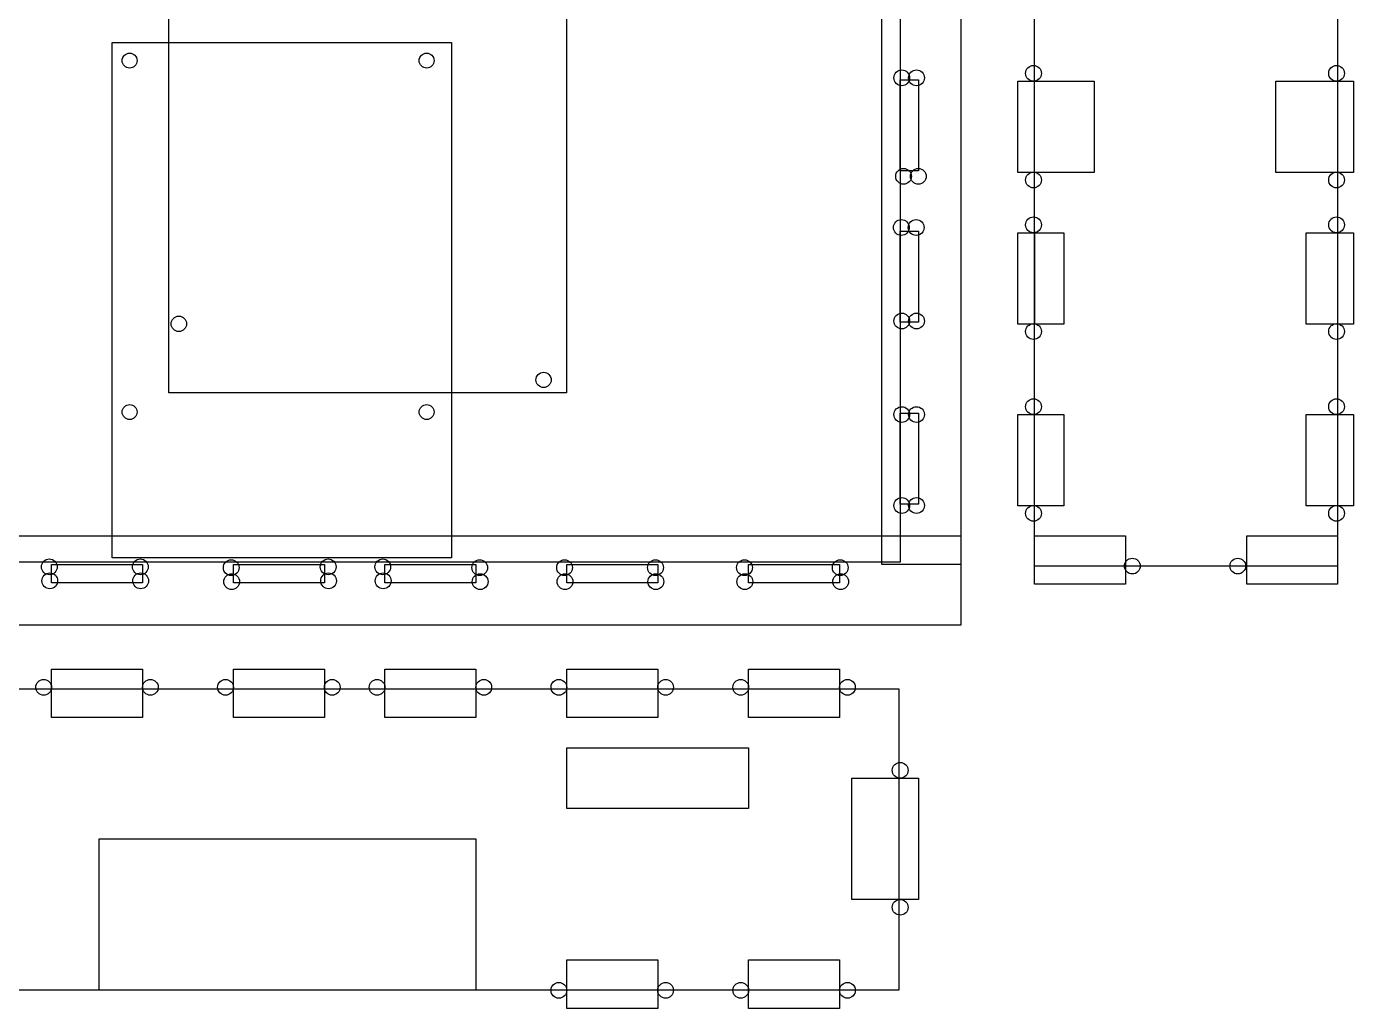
# Model space of a CAD drawing. Extents: x 37 to 368, y 10 to 598.
# Drawn here: x 148.9 to 367.8, y 332 to 494 of the extents above; entities that cross this region are included whole.
import ezdxf

# ---------------------------------------------------------------- set-up
doc = ezdxf.new("R2010")
doc.units = 0
doc.layers.add('Layer_1', color=7, linetype='CONTINUOUS')

msp = doc.modelspace()

# ---------------------------------------------------------------- linework, layer by layer
at = {"layer": 'Layer_1', "color": 7}
for points in [[(113.412044, 525.239993), (292.999998, 525.239993), (292.999998, 405.652046), (113.412044, 405.652046), (113.412044, 525.239993)], [(172.355544, 524.111104), (237.955545, 524.111104), (237.955545, 433.611107), (172.355544, 433.611107), (172.355544, 524.111104)], [(290.000013, 525.239993), (302.999975, 525.239993), (302.999975, 405.239988), (290.000013, 405.239988), (290.000013, 525.239993)], [(315.177763, 524.999974), (365.177764, 524.999974), (365.177764, 404.999977), (315.177763, 404.999977), (315.177763, 524.999974)], [(162.99999, 491.368865), (218.999991, 491.368865), (218.999991, 406.368868), (162.99999, 406.368868), (162.99999, 491.368865)], [(167.107934, 488.414986), (167.107934, 488.414986)], [(216.107932, 488.414986), (216.107932, 488.414986)], [(316.301535, 486.301526), (316.301535, 486.301526)], [(366.301528, 486.301526), (366.301528, 486.301526)], [(293.000007, 485.239989), (296.000007, 485.239989), (296.000007, 470.239989), (293.000007, 470.239989), (293.000007, 485.239989)], [(294.564443, 485.564435), (294.564443, 485.564435)], [(296.999999, 485.564435), (296.999999, 485.564435)], [(312.38904, 484.999987), (324.999992, 484.999987), (324.999992, 469.929033), (312.38904, 469.929033), (312.38904, 484.999987)], [(354.999996, 484.999987), (367.788739, 484.999987), (367.788739, 469.929033), (354.999996, 469.929033), (354.999996, 484.999987)], [(294.865981, 469.301526), (294.865981, 469.301526)], [(297.301536, 469.301526), (297.301536, 469.301526)], [(316.301535, 468.698457), (316.301535, 468.698457)], [(366.301528, 468.698457), (366.301528, 468.698457)], [(293.000007, 460.239982), (296.000007, 460.239982), (296.000007, 445.239982), (293.000007, 445.239982), (293.000007, 460.239982)], [(294.501536, 460.865972), (294.501536, 460.865972)], [(296.937091, 460.865972), (296.937091, 460.865972)], [(312.38904, 459.99998), (315.177772, 459.99998), (315.177772, 444.929027), (312.38904, 444.929027), (312.38904, 459.99998)], [(312.38904, 459.99998), (320, 459.99998), (320, 444.929027), (312.38904, 444.929027), (312.38904, 459.99998)], [(316.301535, 461.301528), (316.301535, 461.301528)], [(360.000014, 459.999997), (367.788757, 459.999997), (367.788757, 444.929044), (360.000014, 444.929044), (360.000014, 459.999997)], [(366.301528, 461.301528), (366.301528, 461.301528)], [(175.256407, 444.968987), (175.256407, 444.968987)], [(294.564443, 445.435548), (294.564443, 445.435548)], [(296.999999, 445.435548), (296.999999, 445.435548)], [(316.301535, 443.698456), (316.301535, 443.698456)], [(366.301528, 443.698456), (366.301528, 443.698456)], [(235.431758, 435.714987), (235.431758, 435.714987)], [(316.301535, 431.301526), (316.301535, 431.301526)], [(366.301528, 431.301526), (366.301528, 431.301526)], [(167.107934, 430.414986), (167.107934, 430.414986)], [(216.107932, 430.414986), (216.107932, 430.414986)], [(293.000007, 430.239988), (296.000007, 430.239988), (296.000007, 415.239989), (293.000007, 415.239989), (293.000007, 430.239988)], [(294.564443, 429.99999), (294.564443, 429.99999)], [(296.999999, 429.99999), (296.999999, 429.99999)], [(312.38904, 429.999984), (320, 429.999984), (320, 414.92903), (312.38904, 414.92903), (312.38904, 429.999984)], [(360.000014, 429.999992), (367.788757, 429.999992), (367.788757, 414.929039), (360.000014, 414.929039), (360.000014, 429.999992)], [(294.564443, 414.999992), (294.564443, 414.999992)], [(296.999999, 414.999992), (296.999999, 414.999992)], [(316.301535, 413.698457), (316.301535, 413.698457)], [(366.301528, 413.698457), (366.301528, 413.698457)], [(102.999992, 409.99999), (302.999998, 409.99999), (302.999998, 395.239988), (102.999992, 395.239988), (102.999992, 409.99999)], [(315.177763, 409.99999), (330.177762, 409.99999), (330.177762, 401.999985), (315.177763, 401.999985), (315.177763, 409.99999)], [(350.177777, 409.99999), (365.177777, 409.99999), (365.177777, 401.999985), (350.177777, 401.999985), (350.177777, 409.99999)], [(152.999999, 405.239988), (167.999998, 405.239988), (167.999998, 402.239988), (152.999999, 402.239988), (152.999999, 405.239988)], [(182.999992, 405.239988), (197.999992, 405.239988), (197.999992, 402.239988), (182.999992, 402.239988), (182.999992, 405.239988)], [(207.999999, 405.239988), (222.999998, 405.239988), (222.999998, 402.239988), (207.999999, 402.239988), (207.999999, 405.239988)], [(237.999995, 405.239988), (252.999995, 405.239988), (252.999995, 402.239988), (237.999995, 402.239988), (237.999995, 405.239988)], [(267.999989, 405.239988), (282.999989, 405.239988), (282.999989, 402.239988), (267.999989, 402.239988), (267.999989, 405.239988)], [(153.936999, 404.865973), (153.936999, 404.865973)], [(168.937, 404.865973), (168.937, 404.865973)], [(183.936998, 404.737083), (183.936998, 404.737083)], [(199.937, 404.865973), (199.937, 404.865973)], [(208.936999, 404.865973), (208.936999, 404.865973)], [(224.936998, 404.737083), (224.936998, 404.737083)], [(238.936998, 404.737083), (238.936998, 404.737083)], [(253.936999, 404.737083), (253.936999, 404.737083)], [(268.612555, 404.737083), (268.612555, 404.737083)], [(284.416999, 404.737083), (284.416999, 404.737083)], [(332.603071, 404.999992), (332.603071, 404.999992)], [(350.000005, 404.999992), (350.000005, 404.999992)], [(153.999999, 402.564437), (153.999999, 402.564437)], [(169.000001, 402.564437), (169.000001, 402.564437)], [(183.999999, 402.435546), (183.999999, 402.435546)], [(200.000001, 402.564437), (200.000001, 402.564437)], [(209, 402.564437), (209, 402.564437)], [(224.999999, 402.435546), (224.999999, 402.435546)], [(238.999999, 402.435546), (238.999999, 402.435546)], [(254, 402.435546), (254, 402.435546)], [(268.675555, 402.435546), (268.675555, 402.435546)], [(284.48, 402.435546), (284.48, 402.435546)], [(152.999982, 388), (167.999981, 388), (167.999981, 379.999987), (152.999982, 379.999987), (152.999982, 388)], [(182.999992, 388), (197.999992, 388), (197.999992, 379.999987), (182.999992, 379.999987), (182.999992, 388)], [(207.999982, 387.99998), (222.999982, 387.99998), (222.999982, 379.999984), (207.999982, 379.999984), (207.999982, 387.99998)], [(237.999978, 388), (252.999978, 388), (252.999978, 379.999987), (237.999978, 379.999987), (237.999978, 388)], [(267.999989, 388), (282.999989, 388), (282.999989, 379.999987), (267.999989, 379.999987), (267.999989, 388)], [(112.999994, 384.759818), (292.759805, 384.759818), (292.759805, 334.999999), (112.999994, 334.999999), (112.999994, 384.759818)], [(152.999999, 384.99999), (152.999999, 384.99999)], [(170.603071, 384.99999), (170.603071, 384.99999)], [(183.000001, 384.99999), (183.000001, 384.99999)], [(200.60307, 384.99999), (200.60307, 384.99999)], [(207.999999, 384.99999), (207.999999, 384.99999)], [(225.603071, 384.99999), (225.603071, 384.99999)], [(238.000001, 384.99999), (238.000001, 384.99999)], [(255.60307, 384.99999), (255.60307, 384.99999)], [(268, 384.99999), (268, 384.99999)], [(285.603069, 384.99999), (285.603069, 384.99999)], [(237.999995, 374.999992), (267.999995, 374.999992), (267.999995, 364.999992), (237.999995, 364.999992), (237.999995, 374.999992)], [(284.999994, 369.999985), (295.999992, 369.999985), (295.999992, 349.999985), (284.999994, 349.999985), (284.999994, 369.999985)], [(294.301536, 371.301527), (294.301536, 371.301527)], [(160.822225, 359.999986), (223.000006, 359.999986), (223.000006, 334.999985), (160.822225, 334.999985), (160.822225, 359.999986)], [(294.301536, 348.698457), (294.301536, 348.698457)], [(237.999995, 339.999992), (252.999995, 339.999992), (252.999995, 331.999987), (237.999995, 331.999987), (237.999995, 339.999992)], [(267.999989, 339.999992), (282.999989, 339.999992), (282.999989, 331.999987), (267.999989, 331.999987), (267.999989, 339.999992)], [(238.000001, 334.999991), (238.000001, 334.999991)], [(255.60307, 334.999991), (255.60307, 334.999991)], [(268, 334.999991), (268, 334.999991)], [(285.603069, 334.999991), (285.603069, 334.999991)]]:
    msp.add_lwpolyline(points, close=True, dxfattribs=at)
for points in [[(164.642043, 488.414986), (164.642043, 489.095922), (165.194054, 489.64793), (165.874988, 489.64793)], [(165.874988, 487.182042), (165.194054, 487.182042), (164.642043, 487.73405), (164.642043, 488.414986)], [(165.874988, 489.64793), (166.555923, 489.64793), (167.107934, 489.095922), (167.107934, 488.414986)], [(167.107934, 488.414986), (167.107934, 487.73405), (166.555923, 487.182042), (165.874988, 487.182042)], [(213.642042, 488.414986), (213.642042, 489.095922), (214.194052, 489.64793), (214.874987, 489.64793)], [(214.874987, 487.182042), (214.194052, 487.182042), (213.642042, 487.73405), (213.642042, 488.414986)], [(214.874987, 489.64793), (215.555922, 489.64793), (216.107932, 489.095922), (216.107932, 488.414986)], [(216.107932, 488.414986), (216.107932, 487.73405), (215.555922, 487.182042), (214.874987, 487.182042)], [(291.961373, 485.564435), (291.961373, 486.283253), (292.54409, 486.86597), (293.262907, 486.86597)], [(293.262907, 486.86597), (293.981726, 486.86597), (294.564443, 486.283253), (294.564443, 485.564435)], [(294.396928, 485.564435), (294.396928, 486.283253), (294.979645, 486.86597), (295.698463, 486.86597)], [(295.698463, 486.86597), (296.417281, 486.86597), (296.999999, 486.283253), (296.999999, 485.564435)], [(313.698464, 486.301526), (313.698464, 487.020344), (314.281182, 487.603061), (314.999999, 487.603061)], [(314.999999, 484.99999), (314.281182, 484.99999), (313.698464, 485.582708), (313.698464, 486.301526)], [(314.999999, 487.603061), (315.718818, 487.603061), (316.301535, 487.020344), (316.301535, 486.301526)], [(316.301535, 486.301526), (316.301535, 485.582708), (315.718818, 484.99999), (314.999999, 484.99999)], [(363.698458, 486.301526), (363.698458, 487.020344), (364.281175, 487.603061), (364.999992, 487.603061)], [(364.999992, 484.99999), (364.281175, 484.99999), (363.698458, 485.582708), (363.698458, 486.301526)], [(364.999992, 487.603061), (365.718811, 487.603061), (366.301528, 487.020344), (366.301528, 486.301526)], [(366.301528, 486.301526), (366.301528, 485.582708), (365.718811, 484.99999), (364.999992, 484.99999)], [(293.262907, 484.262899), (292.54409, 484.262899), (291.961373, 484.845617), (291.961373, 485.564435)], [(294.564443, 485.564435), (294.564443, 484.845617), (293.981726, 484.262899), (293.262907, 484.262899)], [(295.698463, 484.262899), (294.979645, 484.262899), (294.396928, 484.845617), (294.396928, 485.564435)], [(296.999999, 485.564435), (296.999999, 484.845617), (296.417281, 484.262899), (295.698463, 484.262899)], [(292.262911, 469.301526), (292.262911, 470.020344), (292.845628, 470.603062), (293.564445, 470.603062)], [(293.564445, 467.999991), (292.845628, 467.999991), (292.262911, 468.582708), (292.262911, 469.301526)], [(293.564445, 470.603062), (294.283264, 470.603062), (294.865981, 470.020344), (294.865981, 469.301526)], [(294.865981, 469.301526), (294.865981, 468.582708), (294.283264, 467.999991), (293.564445, 467.999991)], [(294.698466, 469.301526), (294.698466, 470.020344), (295.281183, 470.603062), (296, 470.603062)], [(296, 467.999991), (295.281183, 467.999991), (294.698466, 468.582708), (294.698466, 469.301526)], [(296, 470.603062), (296.718819, 470.603062), (297.301536, 470.020344), (297.301536, 469.301526)], [(297.301536, 469.301526), (297.301536, 468.582708), (296.718819, 467.999991), (296, 467.999991)], [(313.698464, 468.698457), (313.698464, 469.417275), (314.281182, 469.999992), (314.999999, 469.999992)], [(314.999999, 467.396921), (314.281182, 467.396921), (313.698464, 467.979638), (313.698464, 468.698457)], [(314.999999, 469.999992), (315.718818, 469.999992), (316.301535, 469.417275), (316.301535, 468.698457)], [(316.301535, 468.698457), (316.301535, 467.979638), (315.718818, 467.396921), (314.999999, 467.396921)], [(363.698458, 468.698457), (363.698458, 469.417275), (364.281175, 469.999992), (364.999992, 469.999992)], [(364.999992, 467.396921), (364.281175, 467.396921), (363.698458, 467.979638), (363.698458, 468.698457)], [(364.999992, 469.999992), (365.718811, 469.999992), (366.301528, 469.417275), (366.301528, 468.698457)], [(366.301528, 468.698457), (366.301528, 467.979638), (365.718811, 467.396921), (364.999992, 467.396921)], [(291.898466, 460.865972), (291.898466, 461.58479), (292.481183, 462.167507), (293.2, 462.167507)], [(293.2, 462.167507), (293.918819, 462.167507), (294.501536, 461.58479), (294.501536, 460.865972)], [(294.334021, 460.865972), (294.334021, 461.58479), (294.916738, 462.167507), (295.635555, 462.167507)], [(295.635555, 462.167507), (296.354374, 462.167507), (296.937091, 461.58479), (296.937091, 460.865972)], [(313.698464, 461.301528), (313.698464, 462.020346), (314.281182, 462.603063), (314.999999, 462.603063)], [(314.999999, 462.603063), (315.718818, 462.603063), (316.301535, 462.020346), (316.301535, 461.301528)], [(363.698458, 461.301528), (363.698458, 462.020346), (364.281175, 462.603063), (364.999992, 462.603063)], [(364.999992, 462.603063), (365.718811, 462.603063), (366.301528, 462.020346), (366.301528, 461.301528)], [(293.2, 459.564436), (292.481183, 459.564436), (291.898466, 460.147153), (291.898466, 460.865972)], [(294.501536, 460.865972), (294.501536, 460.147153), (293.918819, 459.564436), (293.2, 459.564436)], [(295.635555, 459.564436), (294.916738, 459.564436), (294.334021, 460.147153), (294.334021, 460.865972)], [(296.937091, 460.865972), (296.937091, 460.147153), (296.354374, 459.564436), (295.635555, 459.564436)], [(314.999999, 459.999992), (314.281182, 459.999992), (313.698464, 460.58271), (313.698464, 461.301528)], [(316.301535, 461.301528), (316.301535, 460.58271), (315.718818, 459.999992), (314.999999, 459.999992)], [(364.999992, 459.999992), (364.281175, 459.999992), (363.698458, 460.58271), (363.698458, 461.301528)], [(366.301528, 461.301528), (366.301528, 460.58271), (365.718811, 459.999992), (364.999992, 459.999992)], [(291.961373, 445.435548), (291.961373, 446.154366), (292.54409, 446.737083), (293.262907, 446.737083)], [(293.262907, 446.737083), (293.981726, 446.737083), (294.564443, 446.154366), (294.564443, 445.435548)], [(294.396928, 445.435548), (294.396928, 446.154366), (294.979645, 446.737083), (295.698463, 446.737083)], [(295.698463, 446.737083), (296.417281, 446.737083), (296.999999, 446.154366), (296.999999, 445.435548)], [(172.713573, 444.968987), (172.713573, 445.671171), (173.282807, 446.240404), (173.984989, 446.240404)], [(173.984989, 443.697571), (173.282807, 443.697571), (172.713573, 444.266804), (172.713573, 444.968987)], [(173.984989, 446.240404), (174.687174, 446.240404), (175.256407, 445.671171), (175.256407, 444.968987)], [(175.256407, 444.968987), (175.256407, 444.266804), (174.687174, 443.697571), (173.984989, 443.697571)], [(293.262907, 444.134012), (292.54409, 444.134012), (291.961373, 444.716729), (291.961373, 445.435548)], [(294.564443, 445.435548), (294.564443, 444.716729), (293.981726, 444.134012), (293.262907, 444.134012)], [(295.698463, 444.134012), (294.979645, 444.134012), (294.396928, 444.716729), (294.396928, 445.435548)], [(296.999999, 445.435548), (296.999999, 444.716729), (296.417281, 444.134012), (295.698463, 444.134012)], [(313.698464, 443.698456), (313.698464, 444.417274), (314.281182, 444.999991), (314.999999, 444.999991)], [(314.999999, 444.999991), (315.718818, 444.999991), (316.301535, 444.417274), (316.301535, 443.698456)], [(363.698458, 443.698456), (363.698458, 444.417274), (364.281175, 444.999991), (364.999992, 444.999991)], [(364.999992, 444.999991), (365.718811, 444.999991), (366.301528, 444.417274), (366.301528, 443.698456)], [(314.999999, 442.39692), (314.281182, 442.39692), (313.698464, 442.979638), (313.698464, 443.698456)], [(316.301535, 443.698456), (316.301535, 442.979638), (315.718818, 442.39692), (314.999999, 442.39692)], [(364.999992, 442.39692), (364.281175, 442.39692), (363.698458, 442.979638), (363.698458, 443.698456)], [(366.301528, 443.698456), (366.301528, 442.979638), (365.718811, 442.39692), (364.999992, 442.39692)], [(232.918217, 435.714987), (232.918217, 436.409081), (233.480893, 436.971757), (234.174988, 436.971757)], [(234.174988, 434.458216), (233.480893, 434.458216), (232.918217, 435.020892), (232.918217, 435.714987)], [(234.174988, 436.971757), (234.869085, 436.971757), (235.431758, 436.409081), (235.431758, 435.714987)], [(235.431758, 435.714987), (235.431758, 435.020892), (234.869085, 434.458216), (234.174988, 434.458216)], [(164.642043, 430.414986), (164.642043, 431.095922), (165.194054, 431.647931), (165.874988, 431.647931)], [(165.874988, 431.647931), (166.555923, 431.647931), (167.107934, 431.095922), (167.107934, 430.414986)], [(213.642042, 430.414986), (213.642042, 431.095922), (214.194052, 431.647931), (214.874987, 431.647931)], [(214.874987, 431.647931), (215.555922, 431.647931), (216.107932, 431.095922), (216.107932, 430.414986)], [(291.961373, 429.99999), (291.961373, 430.718809), (292.54409, 431.301526), (293.262907, 431.301526)], [(293.262907, 431.301526), (293.981726, 431.301526), (294.564443, 430.718809), (294.564443, 429.99999)], [(294.396928, 429.99999), (294.396928, 430.718809), (294.979645, 431.301526), (295.698463, 431.301526)], [(295.698463, 431.301526), (296.417281, 431.301526), (296.999999, 430.718809), (296.999999, 429.99999)], [(313.698464, 431.301526), (313.698464, 432.020344), (314.281182, 432.603061), (314.999999, 432.603061)], [(314.999999, 429.99999), (314.281182, 429.99999), (313.698464, 430.582708), (313.698464, 431.301526)], [(314.999999, 432.603061), (315.718818, 432.603061), (316.301535, 432.020344), (316.301535, 431.301526)], [(316.301535, 431.301526), (316.301535, 430.582708), (315.718818, 429.99999), (314.999999, 429.99999)], [(363.698458, 431.301526), (363.698458, 432.020344), (364.281175, 432.603061), (364.999992, 432.603061)], [(364.999992, 429.99999), (364.281175, 429.99999), (363.698458, 430.582708), (363.698458, 431.301526)], [(364.999992, 432.603061), (365.718811, 432.603061), (366.301528, 432.020344), (366.301528, 431.301526)], [(366.301528, 431.301526), (366.301528, 430.582708), (365.718811, 429.99999), (364.999992, 429.99999)], [(165.874988, 429.182042), (165.194054, 429.182042), (164.642043, 429.734051), (164.642043, 430.414986)], [(167.107934, 430.414986), (167.107934, 429.734051), (166.555923, 429.182042), (165.874988, 429.182042)], [(214.874987, 429.182042), (214.194052, 429.182042), (213.642042, 429.734051), (213.642042, 430.414986)], [(216.107932, 430.414986), (216.107932, 429.734051), (215.555922, 429.182042), (214.874987, 429.182042)], [(293.262907, 428.698455), (292.54409, 428.698455), (291.961373, 429.281172), (291.961373, 429.99999)], [(294.564443, 429.99999), (294.564443, 429.281172), (293.981726, 428.698455), (293.262907, 428.698455)], [(295.698463, 428.698455), (294.979645, 428.698455), (294.396928, 429.281172), (294.396928, 429.99999)], [(296.999999, 429.99999), (296.999999, 429.281172), (296.417281, 428.698455), (295.698463, 428.698455)], [(291.961373, 414.999992), (291.961373, 415.71881), (292.54409, 416.301528), (293.262907, 416.301528)], [(293.262907, 416.301528), (293.981726, 416.301528), (294.564443, 415.71881), (294.564443, 414.999992)], [(294.396928, 414.999992), (294.396928, 415.71881), (294.979645, 416.301528), (295.698463, 416.301528)], [(295.698463, 416.301528), (296.417281, 416.301528), (296.999999, 415.71881), (296.999999, 414.999992)], [(293.262907, 413.698457), (292.54409, 413.698457), (291.961373, 414.281174), (291.961373, 414.999992)], [(294.564443, 414.999992), (294.564443, 414.281174), (293.981726, 413.698457), (293.262907, 413.698457)], [(295.698463, 413.698457), (294.979645, 413.698457), (294.396928, 414.281174), (294.396928, 414.999992)], [(296.999999, 414.999992), (296.999999, 414.281174), (296.417281, 413.698457), (295.698463, 413.698457)], [(313.698464, 413.698457), (313.698464, 414.417275), (314.281182, 414.999992), (314.999999, 414.999992)], [(314.999999, 414.999992), (315.718818, 414.999992), (316.301535, 414.417275), (316.301535, 413.698457)], [(363.698458, 413.698457), (363.698458, 414.417275), (364.281175, 414.999992), (364.999992, 414.999992)], [(364.999992, 414.999992), (365.718811, 414.999992), (366.301528, 414.417275), (366.301528, 413.698457)], [(314.999999, 412.396921), (314.281182, 412.396921), (313.698464, 412.979638), (313.698464, 413.698457)], [(316.301535, 413.698457), (316.301535, 412.979638), (315.718818, 412.396921), (314.999999, 412.396921)], [(364.999992, 412.396921), (364.281175, 412.396921), (363.698458, 412.979638), (363.698458, 413.698457)], [(366.301528, 413.698457), (366.301528, 412.979638), (365.718811, 412.396921), (364.999992, 412.396921)], [(151.333929, 404.865973), (151.333929, 405.584792), (151.916646, 406.167509), (152.635463, 406.167509)], [(152.635463, 406.167509), (153.354282, 406.167509), (153.936999, 405.584792), (153.936999, 404.865973)], [(166.33393, 404.865973), (166.33393, 405.584792), (166.916647, 406.167509), (167.635464, 406.167509)], [(167.635464, 406.167509), (168.354283, 406.167509), (168.937, 405.584792), (168.937, 404.865973)], [(181.333928, 404.737083), (181.333928, 405.455901), (181.916645, 406.038618), (182.635462, 406.038618)], [(182.635462, 406.038618), (183.354281, 406.038618), (183.936998, 405.455901), (183.936998, 404.737083)], [(197.33393, 404.865973), (197.33393, 405.584792), (197.916647, 406.167509), (198.635464, 406.167509)], [(198.635464, 406.167509), (199.354283, 406.167509), (199.937, 405.584792), (199.937, 404.865973)], [(206.333929, 404.865973), (206.333929, 405.584792), (206.916646, 406.167509), (207.635463, 406.167509)], [(207.635463, 406.167509), (208.354282, 406.167509), (208.936999, 405.584792), (208.936999, 404.865973)], [(222.333928, 404.737083), (222.333928, 405.455901), (222.916645, 406.038618), (223.635462, 406.038618)], [(223.635462, 406.038618), (224.354281, 406.038618), (224.936998, 405.455901), (224.936998, 404.737083)], [(236.333928, 404.737083), (236.333928, 405.455901), (236.916645, 406.038618), (237.635462, 406.038618)], [(237.635462, 406.038618), (238.354281, 406.038618), (238.936998, 405.455901), (238.936998, 404.737083)], [(251.333929, 404.737083), (251.333929, 405.455901), (251.916646, 406.038618), (252.635464, 406.038618)], [(252.635464, 406.038618), (253.354282, 406.038618), (253.936999, 405.455901), (253.936999, 404.737083)], [(266.009485, 404.737083), (266.009485, 405.455901), (266.592202, 406.038618), (267.311019, 406.038618)], [(267.311019, 406.038618), (268.029838, 406.038618), (268.612555, 405.455901), (268.612555, 404.737083)], [(281.813929, 404.737083), (281.813929, 405.455901), (282.396646, 406.038618), (283.115464, 406.038618)], [(283.115464, 406.038618), (283.834282, 406.038618), (284.416999, 405.455901), (284.416999, 404.737083)], [(330.000001, 404.999992), (330.000001, 405.718811), (330.582718, 406.301528), (331.301535, 406.301528)], [(331.301535, 406.301528), (332.020354, 406.301528), (332.603071, 405.718811), (332.603071, 404.999992)], [(347.396935, 404.999992), (347.396935, 405.718811), (347.979652, 406.301528), (348.69847, 406.301528)], [(348.69847, 406.301528), (349.417288, 406.301528), (350.000005, 405.718811), (350.000005, 404.999992)], [(152.635463, 403.564438), (151.916646, 403.564438), (151.333929, 404.147155), (151.333929, 404.865973)], [(151.396929, 402.564437), (151.396929, 403.283255), (151.979646, 403.865973), (152.698464, 403.865973)], [(153.936999, 404.865973), (153.936999, 404.147155), (153.354282, 403.564438), (152.635463, 403.564438)], [(152.698464, 403.865973), (153.417282, 403.865973), (153.999999, 403.283255), (153.999999, 402.564437)], [(167.635464, 403.564438), (166.916647, 403.564438), (166.33393, 404.147155), (166.33393, 404.865973)], [(166.39693, 402.564437), (166.39693, 403.283255), (166.979647, 403.865973), (167.698465, 403.865973)], [(168.937, 404.865973), (168.937, 404.147155), (168.354283, 403.564438), (167.635464, 403.564438)], [(167.698465, 403.865973), (168.417283, 403.865973), (169.000001, 403.283255), (169.000001, 402.564437)], [(182.635462, 403.435547), (181.916645, 403.435547), (181.333928, 404.018264), (181.333928, 404.737083)], [(181.396928, 402.435546), (181.396928, 403.154364), (181.979646, 403.737082), (182.698463, 403.737082)], [(183.936998, 404.737083), (183.936998, 404.018264), (183.354281, 403.435547), (182.635462, 403.435547)], [(182.698463, 403.737082), (183.417282, 403.737082), (183.999999, 403.154364), (183.999999, 402.435546)], [(198.635464, 403.564438), (197.916647, 403.564438), (197.33393, 404.147155), (197.33393, 404.865973)], [(197.39693, 402.564437), (197.39693, 403.283255), (197.979647, 403.865973), (198.698465, 403.865973)], [(199.937, 404.865973), (199.937, 404.147155), (199.354283, 403.564438), (198.635464, 403.564438)], [(198.698465, 403.865973), (199.417284, 403.865973), (200.000001, 403.283255), (200.000001, 402.564437)], [(207.635463, 403.564438), (206.916646, 403.564438), (206.333929, 404.147155), (206.333929, 404.865973)], [(206.396929, 402.564437), (206.396929, 403.283255), (206.979646, 403.865973), (207.698464, 403.865973)], [(208.936999, 404.865973), (208.936999, 404.147155), (208.354282, 403.564438), (207.635463, 403.564438)], [(207.698464, 403.865973), (208.417282, 403.865973), (209, 403.283255), (209, 402.564437)], [(223.635462, 403.435547), (222.916645, 403.435547), (222.333928, 404.018264), (222.333928, 404.737083)], [(222.396928, 402.435546), (222.396928, 403.154364), (222.979645, 403.737082), (223.698463, 403.737082)], [(224.936998, 404.737083), (224.936998, 404.018264), (224.354281, 403.435547), (223.635462, 403.435547)], [(223.698463, 403.737082), (224.417281, 403.737082), (224.999999, 403.154364), (224.999999, 402.435546)], [(237.635462, 403.435547), (236.916645, 403.435547), (236.333928, 404.018264), (236.333928, 404.737083)], [(236.396929, 402.435546), (236.396929, 403.154364), (236.979646, 403.737082), (237.698463, 403.737082)], [(238.936998, 404.737083), (238.936998, 404.018264), (238.354281, 403.435547), (237.635462, 403.435547)], [(237.698463, 403.737082), (238.417282, 403.737082), (238.999999, 403.154364), (238.999999, 402.435546)], [(252.635464, 403.435547), (251.916646, 403.435547), (251.333929, 404.018264), (251.333929, 404.737083)], [(251.39693, 402.435546), (251.39693, 403.154364), (251.979647, 403.737082), (252.698464, 403.737082)], [(253.936999, 404.737083), (253.936999, 404.018264), (253.354282, 403.435547), (252.635464, 403.435547)], [(252.698464, 403.737082), (253.417283, 403.737082), (254, 403.154364), (254, 402.435546)], [(267.311019, 403.435547), (266.592202, 403.435547), (266.009485, 404.018264), (266.009485, 404.737083)], [(266.072485, 402.435546), (266.072485, 403.154364), (266.655202, 403.737082), (267.37402, 403.737082)], [(268.612555, 404.737083), (268.612555, 404.018264), (268.029838, 403.435547), (267.311019, 403.435547)], [(267.37402, 403.737082), (268.092838, 403.737082), (268.675555, 403.154364), (268.675555, 402.435546)], [(283.115464, 403.435547), (282.396646, 403.435547), (281.813929, 404.018264), (281.813929, 404.737083)], [(281.87693, 402.435546), (281.87693, 403.154364), (282.459647, 403.737082), (283.178464, 403.737082)], [(284.416999, 404.737083), (284.416999, 404.018264), (283.834282, 403.435547), (283.115464, 403.435547)], [(283.178464, 403.737082), (283.897283, 403.737082), (284.48, 403.154364), (284.48, 402.435546)], [(331.301535, 403.698457), (330.582718, 403.698457), (330.000001, 404.281174), (330.000001, 404.999992)], [(332.603071, 404.999992), (332.603071, 404.281174), (332.020354, 403.698457), (331.301535, 403.698457)], [(348.69847, 403.698457), (347.979652, 403.698457), (347.396935, 404.281174), (347.396935, 404.999992)], [(350.000005, 404.999992), (350.000005, 404.281174), (349.417288, 403.698457), (348.69847, 403.698457)], [(152.698464, 401.262902), (151.979646, 401.262902), (151.396929, 401.845619), (151.396929, 402.564437)], [(153.999999, 402.564437), (153.999999, 401.845619), (153.417282, 401.262902), (152.698464, 401.262902)], [(167.698465, 401.262902), (166.979647, 401.262902), (166.39693, 401.845619), (166.39693, 402.564437)], [(169.000001, 402.564437), (169.000001, 401.845619), (168.417283, 401.262902), (167.698465, 401.262902)], [(182.698463, 401.134011), (181.979646, 401.134011), (181.396928, 401.716728), (181.396928, 402.435546)], [(183.999999, 402.435546), (183.999999, 401.716728), (183.417282, 401.134011), (182.698463, 401.134011)], [(198.698465, 401.262902), (197.979647, 401.262902), (197.39693, 401.845619), (197.39693, 402.564437)], [(200.000001, 402.564437), (200.000001, 401.845619), (199.417284, 401.262902), (198.698465, 401.262902)], [(207.698464, 401.262902), (206.979646, 401.262902), (206.396929, 401.845619), (206.396929, 402.564437)], [(209, 402.564437), (209, 401.845619), (208.417282, 401.262902), (207.698464, 401.262902)], [(223.698463, 401.134011), (222.979645, 401.134011), (222.396928, 401.716728), (222.396928, 402.435546)], [(224.999999, 402.435546), (224.999999, 401.716728), (224.417281, 401.134011), (223.698463, 401.134011)], [(237.698463, 401.134011), (236.979646, 401.134011), (236.396929, 401.716728), (236.396929, 402.435546)], [(238.999999, 402.435546), (238.999999, 401.716728), (238.417282, 401.134011), (237.698463, 401.134011)], [(252.698464, 401.134011), (251.979647, 401.134011), (251.39693, 401.716728), (251.39693, 402.435546)], [(254, 402.435546), (254, 401.716728), (253.417283, 401.134011), (252.698464, 401.134011)], [(267.37402, 401.134011), (266.655202, 401.134011), (266.072485, 401.716728), (266.072485, 402.435546)], [(268.675555, 402.435546), (268.675555, 401.716728), (268.092838, 401.134011), (267.37402, 401.134011)], [(283.178464, 401.134011), (282.459647, 401.134011), (281.87693, 401.716728), (281.87693, 402.435546)], [(284.48, 402.435546), (284.48, 401.716728), (283.897283, 401.134011), (283.178464, 401.134011)], [(150.396928, 384.99999), (150.396928, 385.718808), (150.979645, 386.301526), (151.698463, 386.301526)], [(151.698463, 386.301526), (152.417282, 386.301526), (152.999999, 385.718808), (152.999999, 384.99999)], [(168, 384.99999), (168, 385.718808), (168.582718, 386.301526), (169.301535, 386.301526)], [(169.301535, 386.301526), (170.020354, 386.301526), (170.603071, 385.718808), (170.603071, 384.99999)], [(180.39693, 384.99999), (180.39693, 385.718808), (180.979648, 386.301526), (181.698465, 386.301526)], [(181.698465, 386.301526), (182.417284, 386.301526), (183.000001, 385.718808), (183.000001, 384.99999)], [(198, 384.99999), (198, 385.718808), (198.582717, 386.301526), (199.301534, 386.301526)], [(199.301534, 386.301526), (200.020353, 386.301526), (200.60307, 385.718808), (200.60307, 384.99999)], [(205.396928, 384.99999), (205.396928, 385.718808), (205.979646, 386.301526), (206.698463, 386.301526)], [(206.698463, 386.301526), (207.417282, 386.301526), (207.999999, 385.718808), (207.999999, 384.99999)], [(223.000001, 384.99999), (223.000001, 385.718808), (223.582718, 386.301526), (224.301535, 386.301526)], [(224.301535, 386.301526), (225.020354, 386.301526), (225.603071, 385.718808), (225.603071, 384.99999)], [(235.396931, 384.99999), (235.396931, 385.718808), (235.979648, 386.301526), (236.698465, 386.301526)], [(236.698465, 386.301526), (237.417284, 386.301526), (238.000001, 385.718808), (238.000001, 384.99999)], [(253, 384.99999), (253, 385.718808), (253.582717, 386.301526), (254.301534, 386.301526)], [(254.301534, 386.301526), (255.020353, 386.301526), (255.60307, 385.718808), (255.60307, 384.99999)], [(265.39693, 384.99999), (265.39693, 385.718808), (265.979647, 386.301526), (266.698464, 386.301526)], [(266.698464, 386.301526), (267.417283, 386.301526), (268, 385.718808), (268, 384.99999)], [(282.999999, 384.99999), (282.999999, 385.718808), (283.582716, 386.301526), (284.301533, 386.301526)], [(284.301533, 386.301526), (285.020352, 386.301526), (285.603069, 385.718808), (285.603069, 384.99999)], [(151.698463, 383.698454), (150.979645, 383.698454), (150.396928, 384.281172), (150.396928, 384.99999)], [(152.999999, 384.99999), (152.999999, 384.281172), (152.417282, 383.698454), (151.698463, 383.698454)], [(169.301535, 383.698454), (168.582718, 383.698454), (168, 384.281172), (168, 384.99999)], [(170.603071, 384.99999), (170.603071, 384.281172), (170.020354, 383.698454), (169.301535, 383.698454)], [(181.698465, 383.698454), (180.979648, 383.698454), (180.39693, 384.281172), (180.39693, 384.99999)], [(183.000001, 384.99999), (183.000001, 384.281172), (182.417284, 383.698454), (181.698465, 383.698454)], [(199.301534, 383.698454), (198.582717, 383.698454), (198, 384.281172), (198, 384.99999)], [(200.60307, 384.99999), (200.60307, 384.281172), (200.020353, 383.698454), (199.301534, 383.698454)], [(206.698463, 383.698454), (205.979646, 383.698454), (205.396928, 384.281172), (205.396928, 384.99999)], [(207.999999, 384.99999), (207.999999, 384.281172), (207.417282, 383.698454), (206.698463, 383.698454)], [(224.301535, 383.698454), (223.582718, 383.698454), (223.000001, 384.281172), (223.000001, 384.99999)], [(225.603071, 384.99999), (225.603071, 384.281172), (225.020354, 383.698454), (224.301535, 383.698454)], [(236.698465, 383.698454), (235.979648, 383.698454), (235.396931, 384.281172), (235.396931, 384.99999)], [(238.000001, 384.99999), (238.000001, 384.281172), (237.417284, 383.698454), (236.698465, 383.698454)], [(254.301534, 383.698454), (253.582717, 383.698454), (253, 384.281172), (253, 384.99999)], [(255.60307, 384.99999), (255.60307, 384.281172), (255.020353, 383.698454), (254.301534, 383.698454)], [(266.698464, 383.698454), (265.979647, 383.698454), (265.39693, 384.281172), (265.39693, 384.99999)], [(268, 384.99999), (268, 384.281172), (267.417283, 383.698454), (266.698464, 383.698454)], [(284.301533, 383.698454), (283.582716, 383.698454), (282.999999, 384.281172), (282.999999, 384.99999)], [(285.603069, 384.99999), (285.603069, 384.281172), (285.020352, 383.698454), (284.301533, 383.698454)], [(291.698466, 371.301527), (291.698466, 372.020346), (292.281183, 372.603063), (293.000001, 372.603063)], [(293.000001, 372.603063), (293.718819, 372.603063), (294.301536, 372.020346), (294.301536, 371.301527)], [(293.000001, 369.999992), (292.281183, 369.999992), (291.698466, 370.582709), (291.698466, 371.301527)], [(294.301536, 371.301527), (294.301536, 370.582709), (293.718819, 369.999992), (293.000001, 369.999992)], [(291.698466, 348.698457), (291.698466, 349.417275), (292.281183, 349.999992), (293.000001, 349.999992)], [(293.000001, 347.396921), (292.281183, 347.396921), (291.698466, 347.979638), (291.698466, 348.698457)], [(293.000001, 349.999992), (293.718819, 349.999992), (294.301536, 349.417275), (294.301536, 348.698457)], [(294.301536, 348.698457), (294.301536, 347.979638), (293.718819, 347.396921), (293.000001, 347.396921)], [(235.396931, 334.999991), (235.396931, 335.718809), (235.979648, 336.301527), (236.698465, 336.301527)], [(236.698465, 333.698456), (235.979648, 333.698456), (235.396931, 334.281173), (235.396931, 334.999991)], [(236.698465, 336.301527), (237.417284, 336.301527), (238.000001, 335.718809), (238.000001, 334.999991)], [(238.000001, 334.999991), (238.000001, 334.281173), (237.417284, 333.698456), (236.698465, 333.698456)], [(253, 334.999991), (253, 335.718809), (253.582717, 336.301527), (254.301534, 336.301527)], [(254.301534, 333.698456), (253.582717, 333.698456), (253, 334.281173), (253, 334.999991)], [(254.301534, 336.301527), (255.020353, 336.301527), (255.60307, 335.718809), (255.60307, 334.999991)], [(255.60307, 334.999991), (255.60307, 334.281173), (255.020353, 333.698456), (254.301534, 333.698456)], [(265.39693, 334.999991), (265.39693, 335.718809), (265.979647, 336.301527), (266.698464, 336.301527)], [(266.698464, 333.698456), (265.979647, 333.698456), (265.39693, 334.281173), (265.39693, 334.999991)], [(266.698464, 336.301527), (267.417283, 336.301527), (268, 335.718809), (268, 334.999991)], [(268, 334.999991), (268, 334.281173), (267.417283, 333.698456), (266.698464, 333.698456)], [(282.999999, 334.999991), (282.999999, 335.718809), (283.582716, 336.301527), (284.301533, 336.301527)], [(284.301533, 333.698456), (283.582716, 333.698456), (282.999999, 334.281173), (282.999999, 334.999991)], [(284.301533, 336.301527), (285.020352, 336.301527), (285.603069, 335.718809), (285.603069, 334.999991)], [(285.603069, 334.999991), (285.603069, 334.281173), (285.020352, 333.698456), (284.301533, 333.698456)]]:
    msp.add_open_spline(points, degree=3, dxfattribs=at)

doc.saveas('drawing.dxf')
